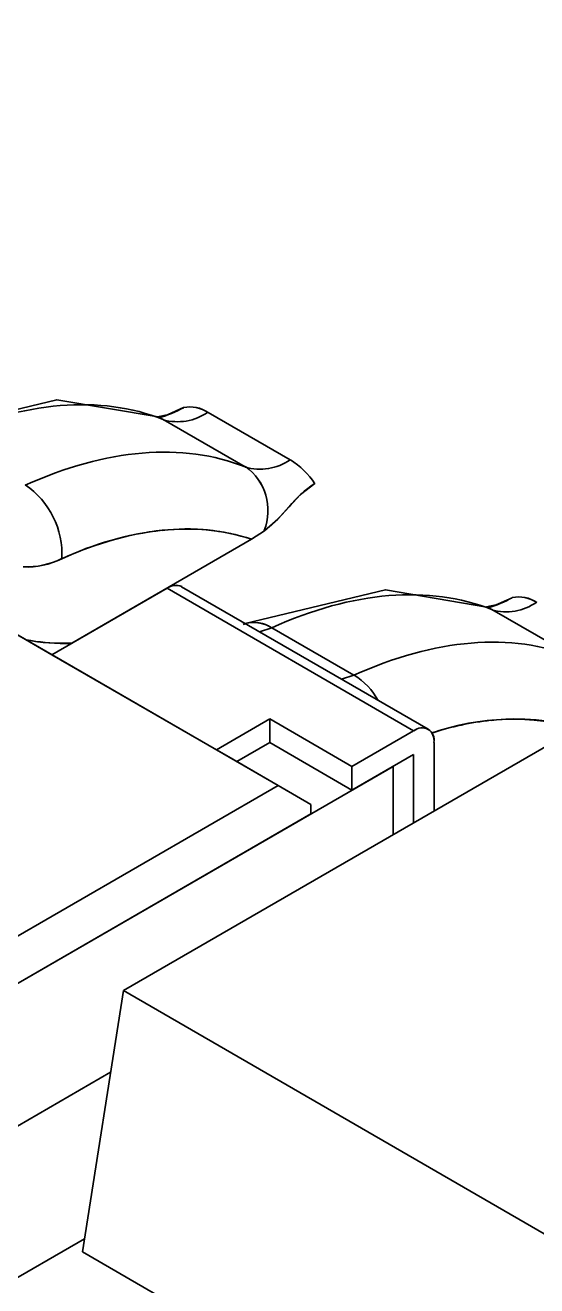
# Model space of a CAD drawing. Extents: x 146 to 1134, y 78 to 926.
# Drawn here: x 803.958 to 804.839, y 830.135 to 832.302 of the extents above; entities that cross this region are included whole.
import ezdxf

# ---------------------------------------------------------------- set-up
doc = ezdxf.new("R2010")
doc.units = 0

msp = doc.modelspace()

# ---------------------------------------------------------------- linework, layer by layer
at = {"color": 7, "lineweight": 35, "ltscale": 0.06532}
for p, q in [((804.3936, 830.9952), (802.1308, 832.3016)), ((802.1308, 832.3016), (804.3936, 830.9952))]:
    msp.add_line(p, q, dxfattribs=at)
at = {"color": 7, "lineweight": 35, "ltscale": 0.000889451}
for p, q in [((804.2309, 831.6443), (804.1984, 831.6299)), ((804.7966, 831.3177), (804.764, 831.3033))]:
    msp.add_line(p, q, dxfattribs=at)
at = {"color": 7, "lineweight": 35, "ltscale": 0.004083}
for p, q in [((804.2733, 831.6362), (804.4147, 831.5545)), ((804.4147, 831.5545), (804.2733, 831.6362)), ((804.3373, 831.5424), (804.1959, 831.6241)), ((804.3373, 831.5424), (804.1959, 831.6241)), ((804.903, 831.2158), (804.7615, 831.2975)), ((804.903, 831.2158), (804.7615, 831.2975)), ((804.3828, 831.2661), (804.5242, 831.1844)), ((804.3828, 831.2661), (804.5242, 831.1844)), ((804.5208, 831.0278), (804.3794, 831.1095)), ((804.3794, 831.1095), (804.5208, 831.0278)), ((804.4501, 830.9625), (804.3087, 831.0442))]:
    msp.add_line(p, q, dxfattribs=at)
at = {"color": 7, "lineweight": 35, "ltscale": 0.000498869}
msp.add_line((804.2059, 831.6326), (804.1863, 831.6285), dxfattribs=at)
at = {"color": 7, "lineweight": 35, "ltscale": 0.000242274}
for p, q in [((804.1871, 831.6283), (804.1959, 831.6241)), ((804.1959, 831.6241), (804.1871, 831.6283)), ((804.7615, 831.2975), (804.7528, 831.3017))]:
    msp.add_line(p, q, dxfattribs=at)
at = {"color": 7, "lineweight": 35, "ltscale": 0.000781251}
msp.add_line((804.4322, 831.4949), (804.4572, 831.5137), dxfattribs=at)
at = {"color": 7, "lineweight": 35, "ltscale": 0.000717801}
msp.add_line((804.4125, 831.474), (804.4322, 831.4949), dxfattribs=at)
at = {"color": 7, "lineweight": 35, "ltscale": 0.00071491}
msp.add_line((804.3931, 831.4529), (804.4125, 831.474), dxfattribs=at)
at = {"color": 7, "lineweight": 35, "ltscale": 0.000753335}
msp.add_line((804.3706, 831.4329), (804.3931, 831.4529), dxfattribs=at)
at = {"color": 7, "lineweight": 35, "ltscale": 0.000671626}
msp.add_line((804.3482, 831.4181), (804.3706, 831.4329), dxfattribs=at)
msp.add_line((804.3482, 831.4181), (804.3706, 831.4329), dxfattribs=at)
at = {"color": 7, "lineweight": 35, "ltscale": 0.00894}
msp.add_line((804.3482, 831.4181), (804.0385, 831.2393), dxfattribs=at)
at = {"color": 7, "lineweight": 35, "ltscale": 0.008928}
msp.add_line((804.0389, 831.2395), (804.3482, 831.4181), dxfattribs=at)
at = {"color": 7, "lineweight": 35, "ltscale": 0.007553}
msp.add_line((804.0046, 831.2197), (803.743, 831.3708), dxfattribs=at)
at = {"color": 7, "lineweight": 35, "ltscale": 0.005716}
for p, q in [((804.0046, 831.2197), (804.2026, 831.334)), ((804.2026, 831.334), (804.0046, 831.2197))]:
    msp.add_line(p, q, dxfattribs=at)
at = {"color": 7, "lineweight": 35, "ltscale": 0.012247}
msp.add_line((804.2026, 831.334), (804.6269, 831.0891), dxfattribs=at)
msp.add_line((804.2026, 831.334), (804.6269, 831.0891), dxfattribs=at)
at = {"color": 7, "lineweight": 35, "ltscale": 0.012248}
msp.add_line((804.2276, 831.3365), (804.6519, 831.0916), dxfattribs=at)
at = {"color": 7, "lineweight": 35, "ltscale": 0.000497064}
msp.add_line((804.7715, 831.306), (804.7521, 831.302), dxfattribs=at)
at = {"color": 7, "lineweight": 35, "ltscale": 0.000242941}
msp.add_line((804.7528, 831.3018), (804.7615, 831.2975), dxfattribs=at)
at = {"color": 7, "lineweight": 35, "ltscale": 0.000555872}
for p, q in [((804.3616, 831.2592), (804.3828, 831.2661)), ((804.3616, 831.2592), (804.3828, 831.2661)), ((804.5242, 831.1844), (804.5031, 831.1775)), ((804.5242, 831.1844), (804.5031, 831.1775))]:
    msp.add_line(p, q, dxfattribs=at)
at = {"color": 7, "lineweight": 35, "ltscale": 0.000328096}
msp.add_line((804.0389, 831.2395), (804.0258, 831.2393), dxfattribs=at)
at = {"color": 7, "lineweight": 35, "ltscale": 0.008164}
msp.add_line((804.2875, 831.0565), (804.0046, 831.2197), dxfattribs=at)
at = {"color": 7, "lineweight": 35, "ltscale": 0.024495}
for p, q in [((804.1277, 830.6425), (804.9762, 831.1324)), ((804.9762, 831.1324), (804.1277, 830.6425)), ((804.9055, 829.7035), (804.0569, 830.1934)), ((804.0569, 830.1934), (804.9055, 829.7035))]:
    msp.add_line(p, q, dxfattribs=at)
at = {"color": 7, "lineweight": 35, "ltscale": 0.002653}
for p, q in [((804.3794, 831.1095), (804.2875, 831.0565)), ((804.2875, 831.0565), (804.3794, 831.1095))]:
    msp.add_line(p, q, dxfattribs=at)
at = {"color": 7, "lineweight": 35, "ltscale": 0.001021}
for p, q in [((804.3794, 831.1095), (804.3794, 831.0687)), ((804.3794, 831.0687), (804.3794, 831.1095))]:
    msp.add_line(p, q, dxfattribs=at)
at = {"color": 7, "lineweight": 35, "ltscale": 0.003063}
for p, q in [((804.6269, 831.0891), (804.5208, 831.0278)), ((804.5208, 831.0278), (804.6269, 831.0891))]:
    msp.add_line(p, q, dxfattribs=at)
at = {"color": 7, "lineweight": 35, "ltscale": 0.000613215}
msp.add_line((804.3087, 831.0442), (804.2875, 831.0565), dxfattribs=at)
at = {"color": 7, "lineweight": 35, "ltscale": 0.001633}
for p, q in [((804.3794, 831.0687), (804.3228, 831.036)), ((804.3794, 831.0687), (804.3228, 831.036)), ((804.3936, 830.9952), (804.4501, 830.9625)), ((804.3936, 830.9952), (804.4501, 830.9625))]:
    msp.add_line(p, q, dxfattribs=at)
at = {"color": 7, "lineweight": 35, "ltscale": 0.004082}
msp.add_line((804.5208, 830.9871), (804.3794, 831.0687), dxfattribs=at)
msp.add_line((804.5208, 830.9871), (804.3794, 831.0687), dxfattribs=at)
at = {"color": 7, "lineweight": 35, "ltscale": 0.002939}
for p, q in [((804.6622, 830.9511), (804.6622, 831.0687)), ((804.6622, 831.0687), (804.6622, 830.9511)), ((804.5916, 830.9103), (804.5916, 831.0278)), ((804.5916, 831.0278), (804.5916, 830.9103))]:
    msp.add_line(p, q, dxfattribs=at)
at = {"color": 7, "lineweight": 35, "ltscale": 0.003062}
msp.add_line((804.6269, 831.0483), (804.5208, 830.9871), dxfattribs=at)
msp.add_line((804.6269, 831.0483), (804.5208, 830.9871), dxfattribs=at)
at = {"color": 7, "lineweight": 35, "ltscale": 0.00294}
msp.add_line((804.6269, 830.9307), (804.6269, 831.0483), dxfattribs=at)
msp.add_line((804.6269, 830.9307), (804.6269, 831.0483), dxfattribs=at)
at = {"color": 7, "lineweight": 35, "ltscale": 0.026536}
msp.add_line((803.6723, 830.4971), (804.5916, 831.0278), dxfattribs=at)
msp.add_line((803.6723, 830.4971), (804.5916, 831.0278), dxfattribs=at)
at = {"color": 7, "lineweight": 35, "ltscale": 0.001019}
for p, q in [((804.5208, 830.9871), (804.5208, 831.0278)), ((804.5208, 831.0278), (804.5208, 830.9871))]:
    msp.add_line(p, q, dxfattribs=at)
at = {"color": 7, "lineweight": 35, "ltscale": 0.015105}
msp.add_line((803.8703, 830.6931), (804.3936, 830.9952), dxfattribs=at)
msp.add_line((803.8703, 830.6931), (804.3936, 830.9952), dxfattribs=at)
at = {"color": 7, "lineweight": 35, "ltscale": 0.018372}
msp.add_line((804.4501, 830.9462), (803.8137, 830.5788), dxfattribs=at)
msp.add_line((804.4501, 830.9462), (803.8137, 830.5788), dxfattribs=at)
at = {"color": 7, "lineweight": 35, "ltscale": 0.00040741}
for p, q in [((804.4501, 830.9462), (804.4501, 830.9625)), ((804.4501, 830.9625), (804.4501, 830.9462))]:
    msp.add_line(p, q, dxfattribs=at)
at = {"color": 7, "lineweight": 35, "ltscale": 0.011364}
for p, q in [((804.0569, 830.1934), (804.1277, 830.6425)), ((804.1277, 830.6425), (804.0569, 830.1934))]:
    msp.add_line(p, q, dxfattribs=at)
at = {"color": 7, "lineweight": 35, "ltscale": 0.024494}
for p, q in [((804.1277, 830.6425), (804.9762, 830.1526)), ((804.9762, 830.1526), (804.1277, 830.6425))]:
    msp.add_line(p, q, dxfattribs=at)
at = {"color": 7, "lineweight": 35, "ltscale": 0.012508}
for p, q in [((803.6723, 830.2522), (804.1056, 830.5024)), ((804.1056, 830.5024), (803.6723, 830.2522))]:
    msp.add_line(p, q, dxfattribs=at)
at = {"color": 7, "lineweight": 35, "ltscale": 0.006736}
msp.add_line((804.0605, 830.2158), (803.8271, 830.0811), dxfattribs=at)
msp.add_line((804.0605, 830.2158), (803.8271, 830.0811), dxfattribs=at)
at = {"color": 7, "lineweight": 35}
for points in [[(803.7717, 831.5998), (804.0129, 831.658), (804.1871, 831.6283)], [(804.3373, 831.2732), (804.5786, 831.3314), (804.7528, 831.3017)]]:
    msp.add_lwpolyline(points, dxfattribs=at)
for centre, radius, start, end in [((804.1272, 831.8342), 0.2164, 286.592, 298.6489), ((804.2208, 831.7109), 0.0908, 253.9483, 305.0835), ((804.2208, 831.7109), 0.0908, 253.9465, 305.0822), ((804.2421, 831.5913), 0.0544, 55.1237, 101.9063), ((804.2418, 831.5898), 0.0558, 55.7786, 101.3004), ((804.3622, 831.6292), 0.0908, 253.9483, 305.0835), ((804.3622, 831.6292), 0.0908, 253.9465, 305.0822), ((804.345, 831.4402), 0.134, 33.2287, 58.601), ((804.3425, 831.4376), 0.1376, 33.5667, 58.2797), ((804.2833, 831.4677), 0.0931, 338.3195, 54.1513), ((804.2833, 831.4677), 0.0931, 338.2933, 54.1772), ((803.8776, 831.3923), 0.1442, 356.9649, 55.7585), ((803.8776, 831.3923), 0.1442, 356.9649, 55.7585), ((804.5477, 831.3683), 0.1714, 121.8888, 141.9689), ((804.1831, 831.665), 0.2984, 308.9284, 320.2085), ((804.2595, 830.8768), 0.5607, 96.6757, 115.1107), ((804.2368, 831.0764), 0.3595, 71.9399, 96.7698), ((803.9593, 831.5125), 0.142, 268.3112, 295.9575), ((803.9596, 831.511), 0.1406, 268.1736, 296.103), ((804.2177, 831.3148), 0.0242, 65.3655, 127.9016), ((804.2177, 831.3137), 0.0251, 66.5619, 126.5592), ((804.6929, 831.5076), 0.2164, 286.592, 298.6489), ((804.8077, 831.2647), 0.0544, 55.1237, 101.9063), ((804.8075, 831.2632), 0.0558, 55.7786, 101.3004), ((804.7865, 831.3843), 0.0908, 253.9483, 305.0835), ((804.7865, 831.3843), 0.0908, 253.9465, 305.0822), ((804.3524, 831.2218), 0.0534, 55.6108, 110.3037), ((804.3521, 831.22), 0.0552, 56.2777, 105.2944), ((804.0256, 831.5768), 0.3378, 258.8398, 272.2058), ((804.0239, 831.581), 0.3416, 259.2816, 270.3323), ((804.4594, 831.0804), 0.1228, 29.5946, 58.0697), ((804.4594, 831.0804), 0.1228, 29.5946, 58.0697), ((804.6419, 831.0698), 0.0242, 65.3655, 127.9016), ((804.6414, 831.0733), 0.0208, 347.536, 132.464), ((804.8144, 830.601), 0.5089, 96.1269, 107.8607), ((804.7974, 830.6998), 0.4092, 73.4373, 109.8364), ((804.8025, 830.7498), 0.3595, 71.9399, 96.7698), ((804.638, 831.072), 0.0242, 352.0984, 54.6345)]:
    msp.add_arc(centre, radius, start, end, dxfattribs=at)
for centre, major_axis, start_param in [((803.7402, 830.7366), (-0.5, -0.866), 3.226716), ((803.7402, 830.7366), (-0.5, -0.866), 3.226716), ((803.8816, 830.655), (-0.5, -0.866), 3.226716), ((803.8816, 830.655), (-0.5, -0.866), 3.226716), ((803.9523, 830.6142), (-0.45, -0.7794), 3.255595), ((804.3058, 830.41), (-0.5, -0.866), 3.226716), ((804.3058, 830.41), (-0.5, -0.866), 3.226716), ((804.4473, 830.3284), (-0.5, -0.866), 3.226716), ((804.4473, 830.3284), (-0.5, -0.866), 3.226716)]:
    msp.add_ellipse(centre, major_axis=major_axis, ratio=0.57735, start_param=start_param, end_param=3.818013, dxfattribs=at)

doc.saveas('drawing.dxf')
